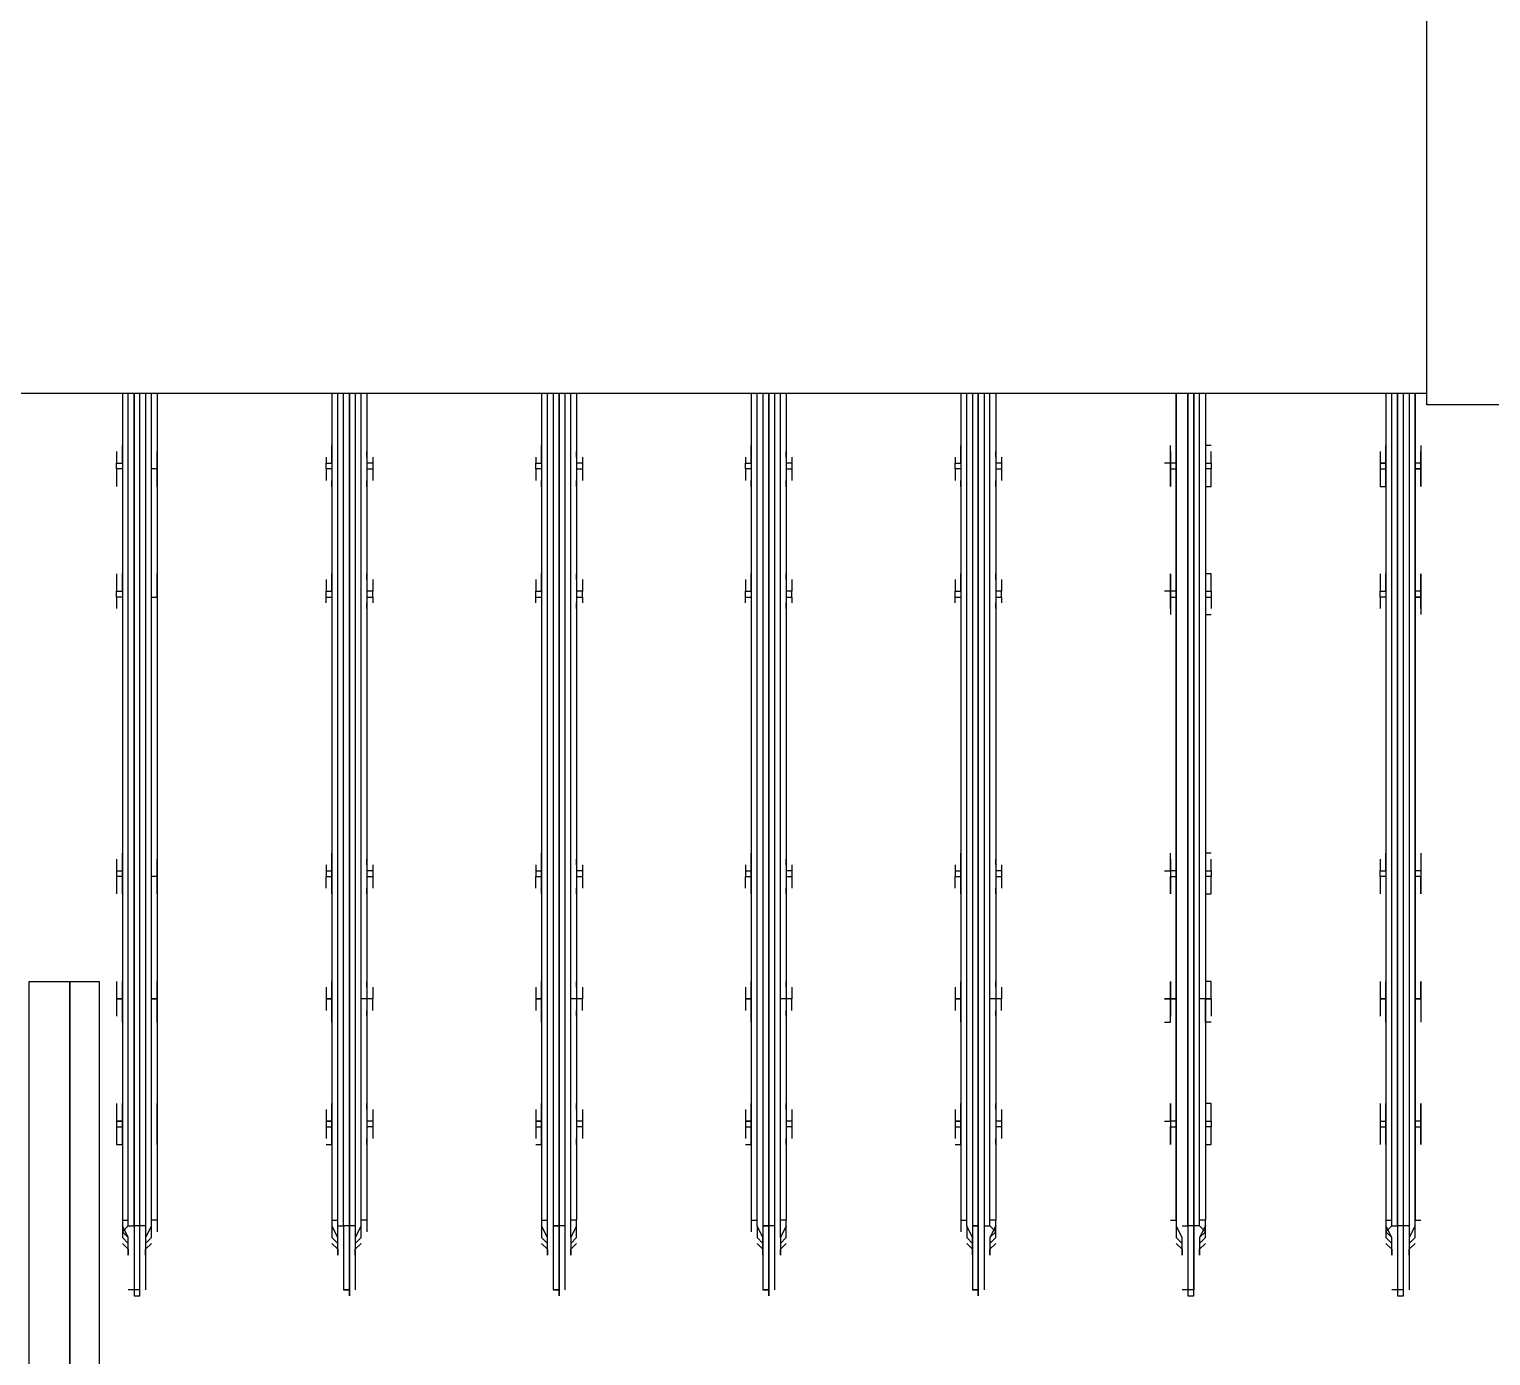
# Model space of a CAD drawing. Header units: metres. Extents: x 531689 to 532245, y 2673919 to 2674172.
# Drawn here: x 532026.1591 to 532026.5063, y 2674041.2247 to 2674041.5398 of the extents above; entities that cross this region are included whole.
import ezdxf

# ---------------------------------------------------------------- set-up
doc = ezdxf.new("R2010")
doc.units = ezdxf.units.M
doc.header["$MEASUREMENT"] = 0
doc.layers.add('IDT', color=7, linetype='Continuous')

# ---------------------------------------------------------------- blocks, each defined once
blk = doc.blocks.new('IDT')
at = {"layer": 'IDT', "color": 0, "lineweight": 25}
for p, q in [((14.75559, 8.9452), (14.75559, 9.80413)), ((14.76251, 8.9452), (14.76251, 9.80413)), ((14.76251, 9.80413), (14.76251, 8.9452)), ((14.77219, 9.80413), (14.77219, 8.9452)), ((14.44715, 9.01989), (14.44577, 9.01989)), ((14.44577, 9.01989), (14.44577, 9.00329)), ((14.44715, 9.00329), (14.44715, 9.01989)), ((14.49694, 9.01989), (14.49556, 9.01989)), ((14.49556, 9.01989), (14.49556, 9.00329)), ((14.49694, 9.00329), (14.49694, 9.01989)), ((14.54674, 9.01989), (14.54674, 9.00329)), ((14.54674, 9.00329), (14.54674, 9.01989)), ((14.59653, 9.00329), (14.59653, 9.01989)), ((14.59653, 9.01989), (14.59653, 9.00329)), ((14.64632, 9.00329), (14.64632, 9.01989)), ((14.64632, 9.01989), (14.64632, 9.00329)), ((14.69612, 9.01989), (14.69612, 9.00329)), ((14.69612, 9.00329), (14.69612, 9.01989)), ((14.74729, 9.01989), (14.74591, 9.01989)), ((14.74591, 9.01989), (14.74591, 9.00329)), ((14.74729, 9.00329), (14.74729, 9.01989)), ((14.44438, 9.00329), (14.44438, 9.0185)), ((14.44577, 9.0185), (14.44715, 9.0185)), ((14.44715, 9.00329), (14.44715, 9.0185)), ((14.44715, 9.0185), (14.44853, 9.0185)), ((14.49556, 9.00329), (14.49556, 9.0185)), ((14.49556, 9.0185), (14.49694, 9.0185)), ((14.49694, 9.00329), (14.49694, 9.0185)), ((14.49694, 9.0185), (14.49833, 9.0185)), ((14.54535, 9.00329), (14.54535, 9.0185)), ((14.54812, 9.0185), (14.54674, 9.0185)), ((14.54674, 9.0185), (14.54812, 9.0185)), ((14.54812, 9.00329), (14.54812, 9.0185)), ((14.59515, 9.00329), (14.59515, 9.0185)), ((14.59791, 9.0185), (14.59653, 9.0185)), ((14.59653, 9.0185), (14.59791, 9.0185)), ((14.59791, 9.00329), (14.59791, 9.0185)), ((14.64494, 9.00329), (14.64494, 9.0185)), ((14.64771, 9.0185), (14.64632, 9.0185)), ((14.64632, 9.0185), (14.64771, 9.0185)), ((14.64771, 9.00329), (14.64771, 9.0185)), ((14.69473, 9.00329), (14.69473, 9.0185)), ((14.6975, 9.0185), (14.69612, 9.0185)), ((14.69612, 9.0185), (14.6975, 9.0185)), ((14.6975, 9.00329), (14.6975, 9.0185)), ((14.74453, 9.00329), (14.74453, 9.0185)), ((14.74591, 9.0185), (14.74729, 9.0185)), ((14.74729, 9.00329), (14.74729, 9.0185)), ((14.74729, 9.0185), (14.74868, 9.0185)), ((14.44438, 9.00605), (14.44438, 9.0102)), ((14.44438, 9.0102), (14.44438, 9.00882)), ((14.44853, 9.00882), (14.44853, 9.0102)), ((14.44853, 9.0102), (14.44853, 9.00605)), ((14.49418, 9.00605), (14.49418, 9.0102)), ((14.49418, 9.0102), (14.49418, 9.00882)), ((14.49833, 9.00882), (14.49833, 9.0102)), ((14.49833, 9.0102), (14.49833, 9.00605)), ((14.54397, 9.00605), (14.54397, 9.0102)), ((14.54397, 9.0102), (14.54397, 9.00882)), ((14.54812, 9.00882), (14.54812, 9.0102)), ((14.54812, 9.0102), (14.54812, 9.00605)), ((14.59376, 9.00605), (14.59376, 9.0102)), ((14.59376, 9.0102), (14.59376, 9.00882)), ((14.59791, 9.00882), (14.59791, 9.0102)), ((14.59791, 9.0102), (14.59791, 9.00605)), ((14.64356, 9.00605), (14.64356, 9.0102)), ((14.64356, 9.0102), (14.64356, 9.00882)), ((14.64909, 9.00882), (14.64909, 9.0102)), ((14.64909, 9.0102), (14.64909, 9.00605)), ((14.69473, 9.00605), (14.69473, 9.0102)), ((14.69473, 9.0102), (14.69473, 9.00882)), ((14.69888, 9.00882), (14.69888, 9.0102)), ((14.69888, 9.0102), (14.69888, 9.00605)), ((14.74453, 9.00605), (14.74453, 9.0102)), ((14.74453, 9.0102), (14.74453, 9.00882)), ((14.74868, 9.00882), (14.74868, 9.0102)), ((14.74868, 9.0102), (14.74868, 9.00605)), ((14.44438, 9.00882), (14.443, 9.00744)), ((14.44438, 9.00744), (14.443, 9.00605)), ((14.443, 9.00605), (14.443, 9.00329)), ((14.443, 9.00329), (14.44438, 9.00605)), ((14.443, 9.00605), (14.443, 9.00467)), ((14.44992, 9.00744), (14.44853, 9.00882)), ((14.44992, 9.00605), (14.44853, 9.00744)), ((14.44853, 9.00605), (14.44992, 9.00467)), ((14.44853, 9.00605), (14.44992, 9.00329)), ((14.44992, 9.00467), (14.44992, 9.00605)), ((14.49418, 9.00882), (14.49279, 9.00744)), ((14.49418, 9.00744), (14.49279, 9.00605)), ((14.49279, 9.00329), (14.49418, 9.00605)), ((14.49418, 9.00605), (14.49279, 9.00467)), ((14.49279, 9.00605), (14.49279, 9.00467)), ((14.49971, 9.00744), (14.49833, 9.00882)), ((14.49971, 9.00605), (14.49833, 9.00744)), ((14.49833, 9.00605), (14.49971, 9.00329)), ((14.49971, 9.00329), (14.49971, 9.00605)), ((14.49971, 9.00467), (14.49971, 9.00605)), ((14.54397, 9.00882), (14.54259, 9.00744)), ((14.54397, 9.00744), (14.54259, 9.00605)), ((14.54259, 9.00467), (14.54397, 9.00605)), ((14.54259, 9.00329), (14.54397, 9.00605)), ((14.54259, 9.00605), (14.54259, 9.00467)), ((14.5495, 9.00744), (14.54812, 9.00882)), ((14.5495, 9.00605), (14.54812, 9.00744)), ((14.54812, 9.00605), (14.5495, 9.00329)), ((14.5495, 9.00329), (14.5495, 9.00605)), ((14.5495, 9.00467), (14.5495, 9.00605)), ((14.59376, 9.00882), (14.59238, 9.00744)), ((14.59376, 9.00744), (14.59238, 9.00605)), ((14.59238, 9.00329), (14.59376, 9.00605)), ((14.59238, 9.00605), (14.59238, 9.00467)), ((14.59376, 9.00605), (14.59376, 9.00329)), ((14.5993, 9.00744), (14.59791, 9.00882)), ((14.5993, 9.00605), (14.59791, 9.00744)), ((14.59791, 9.00605), (14.5993, 9.00329)), ((14.5993, 9.00329), (14.5993, 9.00605)), ((14.5993, 9.00467), (14.5993, 9.00605)), ((14.64356, 9.00882), (14.64217, 9.00744)), ((14.64356, 9.00744), (14.64217, 9.00605)), ((14.64217, 9.00329), (14.64356, 9.00605)), ((14.64217, 9.00605), (14.64217, 9.00467)), ((14.64356, 9.00605), (14.64356, 9.00329)), ((14.65047, 9.00744), (14.64909, 9.00882)), ((14.65047, 9.00605), (14.64909, 9.00744)), ((14.64909, 9.00605), (14.65047, 9.00329)), ((14.64909, 9.00605), (14.64909, 9.00329)), ((14.65047, 9.00467), (14.65047, 9.00605)), ((14.69473, 9.00882), (14.69335, 9.00744)), ((14.69473, 9.00744), (14.69335, 9.00605)), ((14.69335, 9.00605), (14.69335, 9.00329)), ((14.69335, 9.00329), (14.69473, 9.00605)), ((14.69335, 9.00605), (14.69335, 9.00467)), ((14.70027, 9.00744), (14.69888, 9.00882)), ((14.70027, 9.00605), (14.69888, 9.00744)), ((14.69888, 9.00605), (14.69888, 9.00329)), ((14.69888, 9.00605), (14.70027, 9.00329)), ((14.70027, 9.00467), (14.70027, 9.00605)), ((14.74453, 9.00882), (14.74314, 9.00744)), ((14.74453, 9.00744), (14.74314, 9.00605)), ((14.74314, 9.00605), (14.74314, 9.00329)), ((14.74314, 9.00329), (14.74453, 9.00605)), ((14.74314, 9.00605), (14.74314, 9.00467)), ((14.75006, 9.00744), (14.74868, 9.00882)), ((14.75006, 9.00605), (14.74868, 9.00744)), ((14.74868, 9.00605), (14.75006, 9.00467)), ((14.74868, 9.00605), (14.75006, 9.00329)), ((14.75006, 9.00467), (14.75006, 9.00605)), ((14.443, 9.00467), (14.443, 9.00191)), ((14.443, 9.00329), (14.443, 8.8055)), ((14.44438, 8.8055), (14.44438, 9.00329)), ((14.44438, 9.00329), (14.44577, 9.00329)), ((14.44577, 9.00329), (14.44715, 9.00329)), ((14.44577, 9.00329), (14.44577, 8.8055)), ((14.44853, 9.00329), (14.44715, 9.00329)), ((14.44715, 9.00329), (14.44715, 8.8055)), ((14.44715, 8.8055), (14.44715, 9.00329)), ((14.44992, 9.00467), (14.44853, 9.00329)), ((14.44853, 9.00329), (14.44853, 8.8055)), ((14.44992, 9.00191), (14.44992, 9.00467)), ((14.49279, 9.00467), (14.49418, 9.00329)), ((14.49279, 9.00467), (14.49279, 9.00191)), ((14.49418, 9.00329), (14.49556, 9.00329)), ((14.49418, 9.00329), (14.49418, 8.8055)), ((14.49556, 9.00329), (14.49556, 8.8055)), ((14.49556, 8.8055), (14.49556, 9.00329)), ((14.49556, 9.00329), (14.49694, 9.00329)), ((14.49833, 9.00329), (14.49694, 9.00329)), ((14.49694, 9.00329), (14.49694, 8.8055)), ((14.49694, 8.8055), (14.49694, 9.00329)), ((14.49971, 9.00191), (14.49971, 9.00467)), ((14.49971, 8.8055), (14.49971, 9.00329)), ((14.54397, 9.00329), (14.54259, 9.00467)), ((14.54259, 9.00467), (14.54259, 9.00191)), ((14.54535, 9.00329), (14.54397, 9.00329)), ((14.54397, 9.00329), (14.54397, 8.8055)), ((14.54535, 8.8055), (14.54535, 9.00329)), ((14.54812, 9.00329), (14.54674, 9.00329)), ((14.54674, 9.00329), (14.54812, 9.00329)), ((14.54674, 8.8055), (14.54674, 9.00329)), ((14.54674, 9.00329), (14.54674, 8.8055)), ((14.54812, 8.8055), (14.54812, 9.00329)), ((14.5495, 9.00329), (14.5495, 8.8055)), ((14.55089, 9.00191), (14.55089, 9.00467)), ((14.59238, 9.00467), (14.59238, 9.00191)), ((14.59376, 9.00329), (14.59376, 8.8055)), ((14.59515, 8.8055), (14.59515, 9.00329)), ((14.59515, 9.00329), (14.59653, 9.00329)), ((14.59791, 9.00329), (14.59653, 9.00329)), ((14.59653, 9.00329), (14.59791, 9.00329)), ((14.59653, 9.00329), (14.59653, 8.8055)), ((14.59653, 8.8055), (14.59653, 9.00329)), ((14.59791, 8.8055), (14.59791, 9.00329)), ((14.5993, 9.00329), (14.5993, 8.8055)), ((14.60068, 9.00191), (14.60068, 9.00467)), ((14.64217, 9.00467), (14.64217, 9.00191)), ((14.64356, 9.00329), (14.64356, 8.8055)), ((14.64494, 8.8055), (14.64494, 9.00329)), ((14.64494, 9.00329), (14.64632, 9.00329)), ((14.64771, 9.00329), (14.64632, 9.00329)), ((14.64632, 9.00329), (14.64771, 9.00329)), ((14.64632, 9.00329), (14.64632, 8.8055)), ((14.64632, 8.8055), (14.64632, 9.00329)), ((14.64771, 8.8055), (14.64771, 9.00329)), ((14.64909, 9.00329), (14.64909, 8.8055)), ((14.65047, 9.00191), (14.65047, 9.00467)), ((14.69197, 9.00191), (14.69197, 9.00467)), ((14.69335, 9.00329), (14.69335, 8.8055)), ((14.69473, 8.8055), (14.69473, 9.00329)), ((14.69473, 9.00329), (14.69612, 9.00329)), ((14.69612, 9.00329), (14.6975, 9.00329)), ((14.69612, 8.8055), (14.69612, 9.00329)), ((14.69612, 9.00329), (14.69612, 8.8055)), ((14.69888, 9.00329), (14.6975, 9.00329)), ((14.6975, 9.00329), (14.6975, 8.8055)), ((14.69888, 9.00329), (14.69888, 8.8055)), ((14.70027, 9.00191), (14.70027, 9.00467)), ((14.74176, 9.00191), (14.74176, 9.00467)), ((14.74314, 9.00329), (14.74314, 8.8055)), ((14.74453, 8.8055), (14.74453, 9.00329)), ((14.74453, 9.00329), (14.74591, 9.00329)), ((14.74591, 9.00329), (14.74729, 9.00329)), ((14.74591, 9.00329), (14.74591, 8.8055)), ((14.74868, 9.00329), (14.74729, 9.00329)), ((14.74729, 9.00329), (14.74729, 8.8055)), ((14.74729, 8.8055), (14.74729, 9.00329)), ((14.75006, 9.00467), (14.74868, 9.00329)), ((14.74868, 9.00329), (14.74868, 8.8055)), ((14.75006, 9.00191), (14.75006, 9.00467)), ((14.443, 9.00191), (14.44162, 9.00191)), ((14.443, 8.8055), (14.443, 9.00191)), ((14.44992, 9.00191), (14.44853, 9.00191)), ((14.44992, 8.8055), (14.44992, 9.00191)), ((14.49279, 8.8055), (14.49279, 9.00191)), ((14.49279, 9.00191), (14.49418, 9.00191)), ((14.50109, 9.00191), (14.49971, 9.00191)), ((14.49971, 9.00191), (14.49971, 8.8055)), ((14.54259, 8.8055), (14.54259, 9.00191)), ((14.54259, 9.00191), (14.54397, 9.00191)), ((14.55089, 9.00191), (14.5495, 9.00191)), ((14.55089, 8.8055), (14.55089, 9.00191)), ((14.59238, 8.8055), (14.59238, 9.00191)), ((14.59238, 9.00191), (14.59376, 9.00191)), ((14.60068, 9.00191), (14.5993, 9.00191)), ((14.60068, 8.8055), (14.60068, 9.00191)), ((14.64217, 8.8055), (14.64217, 9.00191)), ((14.64217, 9.00191), (14.64356, 9.00191)), ((14.65047, 9.00191), (14.64909, 9.00191)), ((14.65047, 8.8055), (14.65047, 9.00191)), ((14.69197, 8.8055), (14.69197, 9.00191)), ((14.69197, 9.00191), (14.69335, 9.00191)), ((14.70027, 9.00191), (14.69888, 9.00191)), ((14.70027, 8.8055), (14.70027, 9.00191)), ((14.74176, 8.8055), (14.74176, 9.00191)), ((14.74176, 9.00191), (14.74314, 9.00191)), ((14.75006, 9.00191), (14.74868, 9.00191)), ((14.75006, 8.8055), (14.75006, 9.00191)), ((14.44162, 8.97977), (14.44162, 8.98392)), ((14.44162, 8.98392), (14.44162, 8.98254)), ((14.44162, 8.98254), (14.44162, 8.97977)), ((14.44992, 8.98392), (14.44992, 8.97977)), ((14.4513, 8.98254), (14.4513, 8.98392)), ((14.4513, 8.97977), (14.4513, 8.98254)), ((14.49279, 8.98392), (14.49141, 8.98392)), ((14.49141, 8.98392), (14.49141, 8.98254)), ((14.49141, 8.98254), (14.49141, 8.97977)), ((14.49279, 8.97977), (14.49279, 8.98392)), ((14.50109, 8.97977), (14.50109, 8.98392)), ((14.50109, 8.98392), (14.50109, 8.98254)), ((14.50109, 8.98254), (14.50109, 8.97977)), ((14.5412, 8.97977), (14.5412, 8.98254)), ((14.54259, 8.97977), (14.54259, 8.98392)), ((14.54259, 8.98392), (14.54259, 8.98254)), ((14.55227, 8.98392), (14.55089, 8.98392)), ((14.55089, 8.98392), (14.55089, 8.97977)), ((14.55089, 8.98254), (14.55089, 8.98392)), ((14.55227, 8.97977), (14.55227, 8.98254)), ((14.591, 8.97977), (14.591, 8.98254)), ((14.59238, 8.97977), (14.59238, 8.98392)), ((14.59238, 8.98392), (14.59238, 8.98254)), ((14.60206, 8.98392), (14.60068, 8.98392)), ((14.60068, 8.98392), (14.60068, 8.97977)), ((14.60068, 8.98254), (14.60068, 8.98392)), ((14.60206, 8.97977), (14.60206, 8.98254)), ((14.64079, 8.97977), (14.64079, 8.98254)), ((14.64217, 8.97977), (14.64217, 8.98392)), ((14.64217, 8.98392), (14.64217, 8.98254)), ((14.65186, 8.98392), (14.65047, 8.98392)), ((14.65047, 8.98392), (14.65047, 8.97977)), ((14.65047, 8.98254), (14.65047, 8.98392)), ((14.65186, 8.97977), (14.65186, 8.98254)), ((14.69058, 8.97977), (14.69058, 8.98254)), ((14.69197, 8.97977), (14.69197, 8.98392)), ((14.69197, 8.98392), (14.69197, 8.98254)), ((14.70165, 8.98392), (14.70027, 8.98392)), ((14.70027, 8.98392), (14.70027, 8.97977)), ((14.70027, 8.98254), (14.70027, 8.98392)), ((14.70165, 8.97977), (14.70165, 8.98254)), ((14.74176, 8.97977), (14.74176, 8.98392)), ((14.74176, 8.98392), (14.74176, 8.98254)), ((14.74176, 8.98254), (14.74176, 8.97977)), ((14.75144, 8.98392), (14.75006, 8.98392)), ((14.75006, 8.98392), (14.75006, 8.97977)), ((14.75144, 8.98254), (14.75144, 8.98392)), ((14.75144, 8.97977), (14.75144, 8.98254)), ((14.443, 8.97977), (14.44162, 8.97977)), ((14.44162, 8.97977), (14.44162, 8.97839)), ((14.44162, 8.97839), (14.44162, 8.97977)), ((14.44162, 8.97839), (14.44162, 8.97563)), ((14.44162, 8.97424), (14.44162, 8.97839)), ((14.44162, 8.97839), (14.443, 8.97839)), ((14.44992, 8.97977), (14.44992, 8.97839)), ((14.4513, 8.97977), (14.44992, 8.97977)), ((14.44992, 8.97839), (14.44992, 8.97424)), ((14.4513, 8.97839), (14.44992, 8.97839)), ((14.4513, 8.97839), (14.4513, 8.97977)), ((14.4513, 8.97563), (14.4513, 8.97839)), ((14.49141, 8.97977), (14.49279, 8.97977)), ((14.49141, 8.97839), (14.49141, 8.97977)), ((14.49279, 8.97839), (14.49141, 8.97839)), ((14.49141, 8.97839), (14.49141, 8.97563)), ((14.49279, 8.97839), (14.49279, 8.97977)), ((14.49279, 8.97424), (14.49279, 8.97839)), ((14.50109, 8.97977), (14.49971, 8.97977)), ((14.49971, 8.97839), (14.50109, 8.97839)), ((14.50109, 8.97839), (14.50109, 8.97977)), ((14.50109, 8.97839), (14.50109, 8.97977)), ((14.50109, 8.97839), (14.50109, 8.97424)), ((14.50109, 8.97563), (14.50109, 8.97839)), ((14.50248, 8.97839), (14.50109, 8.97839)), ((14.5412, 8.97839), (14.5412, 8.97977)), ((14.5412, 8.97977), (14.54259, 8.97977)), ((14.5412, 8.97563), (14.5412, 8.97839)), ((14.5412, 8.97839), (14.54259, 8.97839)), ((14.54259, 8.97839), (14.54259, 8.97977)), ((14.54259, 8.97424), (14.54259, 8.97839)), ((14.55089, 8.97977), (14.55089, 8.97839)), ((14.55227, 8.97977), (14.55089, 8.97977)), ((14.55227, 8.97839), (14.55089, 8.97839)), ((14.55089, 8.97839), (14.55089, 8.97424)), ((14.55089, 8.97839), (14.55227, 8.97839)), ((14.55227, 8.97839), (14.55227, 8.97977)), ((14.55227, 8.97563), (14.55227, 8.97839)), ((14.591, 8.97839), (14.591, 8.97977)), ((14.591, 8.97977), (14.59238, 8.97977)), ((14.591, 8.97563), (14.591, 8.97839)), ((14.591, 8.97839), (14.59238, 8.97839)), ((14.59238, 8.97839), (14.59238, 8.97977)), ((14.59238, 8.97424), (14.59238, 8.97839)), ((14.60068, 8.97977), (14.60068, 8.97839)), ((14.60206, 8.97977), (14.60068, 8.97977)), ((14.60206, 8.97839), (14.60068, 8.97839)), ((14.60068, 8.97839), (14.60068, 8.97424)), ((14.60068, 8.97839), (14.60206, 8.97839)), ((14.60206, 8.97839), (14.60206, 8.97977)), ((14.60206, 8.97563), (14.60206, 8.97839)), ((14.64079, 8.97839), (14.64079, 8.97977)), ((14.64079, 8.97977), (14.64217, 8.97977)), ((14.64079, 8.97563), (14.64079, 8.97839)), ((14.64079, 8.97839), (14.64217, 8.97839)), ((14.64217, 8.97839), (14.64217, 8.97977)), ((14.64217, 8.97424), (14.64217, 8.97839)), ((14.65047, 8.97977), (14.65047, 8.97839)), ((14.65186, 8.97977), (14.65047, 8.97977)), ((14.65186, 8.97839), (14.65047, 8.97839)), ((14.65047, 8.97839), (14.65047, 8.97424)), ((14.65047, 8.97839), (14.65186, 8.97839)), ((14.65186, 8.97839), (14.65186, 8.97977)), ((14.65186, 8.97563), (14.65186, 8.97839)), ((14.69058, 8.97839), (14.69058, 8.97977)), ((14.69058, 8.97977), (14.69197, 8.97977)), ((14.69058, 8.97563), (14.69058, 8.97839)), ((14.69058, 8.97839), (14.69197, 8.97839)), ((14.69197, 8.97839), (14.69197, 8.97977)), ((14.69197, 8.97424), (14.69197, 8.97839)), ((14.70027, 8.97977), (14.70027, 8.97839)), ((14.70165, 8.97977), (14.70027, 8.97977)), ((14.70165, 8.97839), (14.70027, 8.97839)), ((14.70027, 8.97839), (14.70027, 8.97424)), ((14.70027, 8.97839), (14.70165, 8.97839)), ((14.70165, 8.97839), (14.70165, 8.97977)), ((14.70165, 8.97563), (14.70165, 8.97839)), ((14.74176, 8.97977), (14.74176, 8.97563)), ((14.74176, 8.97839), (14.74176, 8.97977)), ((14.74176, 8.97424), (14.74176, 8.97839)), ((14.75006, 8.97977), (14.75006, 8.97839)), ((14.75144, 8.97977), (14.75006, 8.97977)), ((14.75144, 8.97839), (14.75006, 8.97839)), ((14.75006, 8.97839), (14.75006, 8.97424)), ((14.75006, 8.97839), (14.75144, 8.97839)), ((14.75144, 8.97839), (14.75144, 8.97977)), ((14.75144, 8.97563), (14.75144, 8.97839)), ((14.44162, 8.97563), (14.44162, 8.97424)), ((14.4513, 8.97424), (14.4513, 8.97563)), ((14.49141, 8.97563), (14.49141, 8.97424)), ((14.50109, 8.97424), (14.50109, 8.97563)), ((14.54259, 8.97563), (14.54259, 8.97424)), ((14.55089, 8.97424), (14.55089, 8.97563)), ((14.59238, 8.97563), (14.59238, 8.97424)), ((14.60068, 8.97424), (14.60068, 8.97563)), ((14.64217, 8.97563), (14.64217, 8.97424)), ((14.65047, 8.97424), (14.65047, 8.97563)), ((14.69197, 8.97563), (14.69197, 8.97424)), ((14.70027, 8.97424), (14.70027, 8.97563)), ((14.74176, 8.97563), (14.74176, 8.97424)), ((14.75144, 8.97424), (14.75144, 8.97563)), ((14.49141, 8.97424), (14.49279, 8.97424)), ((14.44162, 8.94935), (14.44162, 8.95488)), ((14.44992, 8.95488), (14.44992, 8.94935)), ((14.49141, 8.95488), (14.49279, 8.95488)), ((14.49279, 8.95488), (14.49279, 8.94935)), ((14.50248, 8.95488), (14.50109, 8.95488)), ((14.50109, 8.95488), (14.50109, 8.94935)), ((14.54259, 8.94935), (14.54259, 8.95488)), ((14.55089, 8.95488), (14.55089, 8.94935)), ((14.59238, 8.94935), (14.59238, 8.95488)), ((14.60068, 8.95488), (14.60068, 8.94935)), ((14.64217, 8.94935), (14.64217, 8.95488)), ((14.65047, 8.95488), (14.65047, 8.94935)), ((14.69197, 8.94935), (14.69197, 8.95488)), ((14.70027, 8.95488), (14.70027, 8.94935)), ((14.74176, 8.95488), (14.74176, 8.94935)), ((14.75006, 8.95488), (14.75006, 8.94935)), ((14.44162, 8.95211), (14.44162, 8.95349)), ((14.44162, 8.94935), (14.44162, 8.95211)), ((14.4513, 8.95211), (14.4513, 8.95349)), ((14.4513, 8.94935), (14.4513, 8.95211)), ((14.49141, 8.95211), (14.49141, 8.95349)), ((14.49141, 8.94935), (14.49141, 8.95211)), ((14.50109, 8.95211), (14.50109, 8.95349)), ((14.50109, 8.94935), (14.50109, 8.95211)), ((14.5412, 8.95211), (14.5412, 8.94935)), ((14.54259, 8.95349), (14.54259, 8.95211)), ((14.55089, 8.95211), (14.55089, 8.95349)), ((14.55227, 8.94935), (14.55227, 8.95211)), ((14.591, 8.95211), (14.591, 8.94935)), ((14.59238, 8.95349), (14.59238, 8.95211)), ((14.60068, 8.95211), (14.60068, 8.95349)), ((14.60206, 8.94935), (14.60206, 8.95211)), ((14.64079, 8.95211), (14.64079, 8.94935)), ((14.64217, 8.95349), (14.64217, 8.95211)), ((14.65047, 8.95211), (14.65047, 8.95349)), ((14.65186, 8.94935), (14.65186, 8.95211)), ((14.69058, 8.95211), (14.69058, 8.94935)), ((14.69197, 8.95349), (14.69197, 8.95211)), ((14.70027, 8.95211), (14.70027, 8.95349)), ((14.70165, 8.94935), (14.70165, 8.95211)), ((14.74176, 8.95211), (14.74176, 8.95349)), ((14.74176, 8.94935), (14.74176, 8.95211)), ((14.75144, 8.95211), (14.75144, 8.95349)), ((14.75144, 8.94935), (14.75144, 8.95211)), ((14.443, 8.94935), (14.44162, 8.94935)), ((14.44162, 8.94935), (14.44162, 8.94658)), ((14.44162, 8.9452), (14.44162, 8.94935)), ((14.44162, 8.94935), (14.443, 8.94935)), ((14.443, 8.94935), (14.44162, 8.94935)), ((14.44992, 8.94935), (14.4513, 8.94935)), ((14.4513, 8.94935), (14.44992, 8.94935)), ((14.44992, 8.94935), (14.44992, 8.9452)), ((14.4513, 8.94935), (14.44992, 8.94935)), ((14.44992, 8.94935), (14.4513, 8.94935)), ((14.4513, 8.94658), (14.4513, 8.94935)), ((14.49279, 8.94935), (14.49141, 8.94935)), ((14.49141, 8.94935), (14.49279, 8.94935)), ((14.49279, 8.94935), (14.49141, 8.94935)), ((14.49141, 8.94935), (14.49141, 8.94658)), ((14.49279, 8.9452), (14.49279, 8.94935)), ((14.49279, 8.94935), (14.49418, 8.94935)), ((14.50109, 8.94935), (14.49971, 8.94935)), ((14.49971, 8.94935), (14.50109, 8.94935)), ((14.50109, 8.94935), (14.50109, 8.9452)), ((14.50109, 8.94658), (14.50109, 8.94935)), ((14.50109, 8.94935), (14.50248, 8.94935)), ((14.50248, 8.94935), (14.50109, 8.94935)), ((14.50109, 8.94935), (14.50248, 8.94935)), ((14.5412, 8.94658), (14.5412, 8.94935)), ((14.5412, 8.94935), (14.54259, 8.94935)), ((14.5412, 8.94935), (14.54259, 8.94935)), ((14.54259, 8.9452), (14.54259, 8.94935)), ((14.54259, 8.94935), (14.54397, 8.94935)), ((14.55089, 8.94935), (14.55227, 8.94935)), ((14.55227, 8.94935), (14.55089, 8.94935)), ((14.55089, 8.94935), (14.55089, 8.9452)), ((14.55227, 8.94935), (14.55089, 8.94935)), ((14.55089, 8.94935), (14.55227, 8.94935)), ((14.55227, 8.94658), (14.55227, 8.94935)), ((14.591, 8.94658), (14.591, 8.94935)), ((14.591, 8.94935), (14.59238, 8.94935)), ((14.591, 8.94935), (14.59238, 8.94935)), ((14.59238, 8.9452), (14.59238, 8.94935)), ((14.59238, 8.94935), (14.59376, 8.94935)), ((14.60068, 8.94935), (14.60206, 8.94935)), ((14.60206, 8.94935), (14.60068, 8.94935)), ((14.60068, 8.94935), (14.60068, 8.9452)), ((14.60206, 8.94935), (14.60068, 8.94935)), ((14.60068, 8.94935), (14.60206, 8.94935)), ((14.60206, 8.94658), (14.60206, 8.94935)), ((14.64079, 8.94658), (14.64079, 8.94935)), ((14.64079, 8.94935), (14.64217, 8.94935)), ((14.64079, 8.94935), (14.64217, 8.94935)), ((14.64217, 8.9452), (14.64217, 8.94935)), ((14.64217, 8.94935), (14.64356, 8.94935)), ((14.65047, 8.94935), (14.65186, 8.94935)), ((14.65186, 8.94935), (14.65047, 8.94935)), ((14.65047, 8.94935), (14.65047, 8.9452)), ((14.65186, 8.94935), (14.65047, 8.94935)), ((14.65047, 8.94935), (14.65186, 8.94935)), ((14.65186, 8.94658), (14.65186, 8.94935)), ((14.69058, 8.94658), (14.69058, 8.94935)), ((14.69058, 8.94935), (14.69197, 8.94935)), ((14.69058, 8.94935), (14.69197, 8.94935)), ((14.69197, 8.9452), (14.69197, 8.94935)), ((14.69197, 8.94935), (14.69335, 8.94935)), ((14.70027, 8.94935), (14.70165, 8.94935)), ((14.70165, 8.94935), (14.70027, 8.94935)), ((14.70027, 8.94935), (14.70027, 8.9452)), ((14.70165, 8.94935), (14.70027, 8.94935)), ((14.70027, 8.94935), (14.70165, 8.94935)), ((14.70165, 8.94658), (14.70165, 8.94935)), ((14.74176, 8.94935), (14.74176, 8.94658)), ((14.74176, 8.9452), (14.74176, 8.94935)), ((14.74176, 8.94935), (14.74314, 8.94935)), ((14.74314, 8.94935), (14.74176, 8.94935)), ((14.75006, 8.94935), (14.75144, 8.94935)), ((14.75144, 8.94935), (14.75006, 8.94935)), ((14.75006, 8.94935), (14.75006, 8.9452)), ((14.75144, 8.94935), (14.75006, 8.94935)), ((14.75006, 8.94935), (14.75144, 8.94935)), ((14.75144, 8.94658), (14.75144, 8.94935)), ((14.44162, 8.94658), (14.44162, 8.9452)), ((14.4513, 8.9452), (14.4513, 8.94658)), ((14.49141, 8.94658), (14.49141, 8.9452)), ((14.49141, 8.9452), (14.49279, 8.9452)), ((14.50109, 8.9452), (14.50109, 8.94658)), ((14.54259, 8.94658), (14.54259, 8.9452)), ((14.55089, 8.9452), (14.55089, 8.94658)), ((14.59238, 8.94658), (14.59238, 8.9452)), ((14.60068, 8.9452), (14.60068, 8.94658)), ((14.64217, 8.94658), (14.64217, 8.9452)), ((14.65047, 8.9452), (14.65047, 8.94658)), ((14.69197, 8.94658), (14.69197, 8.9452)), ((14.70027, 8.9452), (14.70027, 8.94658)), ((14.74176, 8.94658), (14.74176, 8.9452)), ((14.75144, 8.9452), (14.75144, 8.94658)), ((14.76251, 8.9452), (14.75559, 8.9452)), ((14.77219, 8.9452), (14.76251, 8.9452)), ((14.44162, 8.9203), (14.44162, 8.92445)), ((14.44162, 8.92445), (14.44162, 8.92307)), ((14.44162, 8.92307), (14.44162, 8.9203)), ((14.44992, 8.9203), (14.44992, 8.92445)), ((14.4513, 8.92307), (14.4513, 8.92445)), ((14.4513, 8.9203), (14.4513, 8.92307)), ((14.49279, 8.92445), (14.49141, 8.92445)), ((14.49141, 8.92445), (14.49141, 8.92307)), ((14.49141, 8.92307), (14.49141, 8.9203)), ((14.49279, 8.9203), (14.49279, 8.92445)), ((14.50109, 8.9203), (14.50109, 8.92445)), ((14.50109, 8.92445), (14.50109, 8.92307)), ((14.50109, 8.92307), (14.50109, 8.9203)), ((14.5412, 8.9203), (14.5412, 8.92307)), ((14.54259, 8.91892), (14.54259, 8.92445)), ((14.54259, 8.92445), (14.54259, 8.92307)), ((14.55089, 8.92307), (14.55089, 8.92445)), ((14.55089, 8.92445), (14.55089, 8.9203)), ((14.55227, 8.92307), (14.55227, 8.9203)), ((14.591, 8.9203), (14.591, 8.92307)), ((14.59238, 8.91892), (14.59238, 8.92445)), ((14.59238, 8.92445), (14.59238, 8.92307)), ((14.60068, 8.92307), (14.60068, 8.92445)), ((14.60068, 8.92445), (14.60068, 8.9203)), ((14.60206, 8.92307), (14.60206, 8.9203)), ((14.64079, 8.9203), (14.64079, 8.92307)), ((14.64217, 8.91892), (14.64217, 8.92445)), ((14.64217, 8.92445), (14.64217, 8.92307)), ((14.65047, 8.92307), (14.65047, 8.92445)), ((14.65047, 8.92445), (14.65047, 8.9203)), ((14.65186, 8.92307), (14.65186, 8.9203)), ((14.69058, 8.9203), (14.69058, 8.92307)), ((14.69197, 8.91892), (14.69197, 8.92445)), ((14.69197, 8.92445), (14.69197, 8.92307)), ((14.70027, 8.92307), (14.70027, 8.92445)), ((14.70027, 8.92445), (14.70027, 8.9203)), ((14.70165, 8.92307), (14.70165, 8.9203)), ((14.74176, 8.91892), (14.74176, 8.92445)), ((14.74176, 8.92445), (14.74176, 8.92307)), ((14.74176, 8.92307), (14.74176, 8.9203)), ((14.75006, 8.92445), (14.75006, 8.9203)), ((14.75144, 8.92307), (14.75144, 8.92445)), ((14.75144, 8.9203), (14.75144, 8.92307)), ((14.44162, 8.91892), (14.44162, 8.9203)), ((14.44162, 8.9203), (14.443, 8.9203)), ((14.44162, 8.91753), (14.44162, 8.9203)), ((14.44162, 8.91477), (14.44162, 8.91892)), ((14.44162, 8.91892), (14.443, 8.91892)), ((14.44992, 8.91892), (14.44992, 8.9203)), ((14.44992, 8.9203), (14.4513, 8.9203)), ((14.4513, 8.91892), (14.44992, 8.91892)), ((14.44992, 8.91892), (14.44992, 8.91477)), ((14.4513, 8.91892), (14.44992, 8.91892)), ((14.4513, 8.9203), (14.4513, 8.91892)), ((14.4513, 8.91753), (14.4513, 8.91892)), ((14.49141, 8.91892), (14.49141, 8.9203)), ((14.49141, 8.9203), (14.49279, 8.9203)), ((14.49279, 8.91892), (14.49141, 8.91892)), ((14.49141, 8.91892), (14.49141, 8.91753)), ((14.49279, 8.91477), (14.49279, 8.9203)), ((14.50109, 8.9203), (14.49971, 8.9203)), ((14.49971, 8.91892), (14.50109, 8.91892)), ((14.50109, 8.91892), (14.50109, 8.9203)), ((14.50109, 8.91892), (14.50109, 8.9203)), ((14.50109, 8.91892), (14.50109, 8.91477)), ((14.50109, 8.91753), (14.50109, 8.91892)), ((14.50248, 8.91892), (14.50109, 8.91892)), ((14.54259, 8.9203), (14.5412, 8.9203)), ((14.5412, 8.91892), (14.5412, 8.9203)), ((14.5412, 8.91753), (14.5412, 8.91892)), ((14.5412, 8.91892), (14.54259, 8.91892)), ((14.54259, 8.91477), (14.54259, 8.91892)), ((14.55089, 8.9203), (14.55089, 8.91892)), ((14.55227, 8.9203), (14.55089, 8.9203)), ((14.55089, 8.91892), (14.55089, 8.91477)), ((14.55227, 8.91892), (14.55089, 8.91892)), ((14.55227, 8.91892), (14.55227, 8.9203)), ((14.55227, 8.91753), (14.55227, 8.91892)), ((14.59238, 8.9203), (14.591, 8.9203)), ((14.591, 8.91892), (14.591, 8.9203)), ((14.591, 8.91753), (14.591, 8.91892)), ((14.591, 8.91892), (14.59238, 8.91892)), ((14.59238, 8.91477), (14.59238, 8.91892)), ((14.60068, 8.9203), (14.60068, 8.91892)), ((14.60206, 8.9203), (14.60068, 8.9203)), ((14.60068, 8.91892), (14.60068, 8.91477)), ((14.60206, 8.91892), (14.60068, 8.91892)), ((14.60206, 8.91892), (14.60206, 8.9203)), ((14.60206, 8.91753), (14.60206, 8.91892)), ((14.64217, 8.9203), (14.64079, 8.9203)), ((14.64079, 8.91892), (14.64079, 8.9203)), ((14.64079, 8.91753), (14.64079, 8.91892)), ((14.64079, 8.91892), (14.64217, 8.91892)), ((14.64217, 8.91477), (14.64217, 8.91892)), ((14.65047, 8.9203), (14.65047, 8.91892)), ((14.65186, 8.9203), (14.65047, 8.9203)), ((14.65047, 8.91892), (14.65047, 8.91477)), ((14.65186, 8.91892), (14.65047, 8.91892)), ((14.65186, 8.91892), (14.65186, 8.9203)), ((14.65186, 8.91753), (14.65186, 8.91892)), ((14.69197, 8.9203), (14.69058, 8.9203)), ((14.69058, 8.91892), (14.69058, 8.9203)), ((14.69058, 8.91753), (14.69058, 8.91892)), ((14.69058, 8.91892), (14.69197, 8.91892)), ((14.69197, 8.91477), (14.69197, 8.91892)), ((14.70027, 8.9203), (14.70027, 8.91892)), ((14.70165, 8.9203), (14.70027, 8.9203)), ((14.70027, 8.91892), (14.70027, 8.91477)), ((14.70165, 8.91892), (14.70027, 8.91892)), ((14.70165, 8.91892), (14.70165, 8.9203)), ((14.70165, 8.91753), (14.70165, 8.91892)), ((14.74176, 8.9203), (14.74314, 8.9203)), ((14.74176, 8.9203), (14.74176, 8.91892)), ((14.74176, 8.91477), (14.74176, 8.91892)), ((14.74176, 8.91892), (14.74176, 8.91753)), ((14.75006, 8.9203), (14.75006, 8.91892)), ((14.75006, 8.9203), (14.75144, 8.9203)), ((14.75006, 8.91892), (14.75006, 8.91477)), ((14.75144, 8.91892), (14.75006, 8.91892)), ((14.75144, 8.91892), (14.75144, 8.9203)), ((14.75144, 8.91753), (14.75144, 8.91892)), ((14.44162, 8.91615), (14.44162, 8.91753)), ((14.4513, 8.91615), (14.4513, 8.91753)), ((14.49141, 8.91753), (14.49141, 8.91615)), ((14.50109, 8.91615), (14.50109, 8.91753)), ((14.54259, 8.91753), (14.54259, 8.91615)), ((14.55089, 8.91615), (14.55089, 8.91753)), ((14.59238, 8.91753), (14.59238, 8.91615)), ((14.60068, 8.91615), (14.60068, 8.91753)), ((14.64217, 8.91753), (14.64217, 8.91615)), ((14.65047, 8.91615), (14.65047, 8.91753)), ((14.69197, 8.91753), (14.69197, 8.91615)), ((14.70027, 8.91615), (14.70027, 8.91753)), ((14.74176, 8.91753), (14.74176, 8.91615)), ((14.75144, 8.91615), (14.75144, 8.91753)), ((14.49141, 8.91477), (14.49279, 8.91477)), ((14.44162, 8.85391), (14.44162, 8.85806)), ((14.44162, 8.85667), (14.44162, 8.85529)), ((14.44992, 8.85253), (14.44992, 8.85806)), ((14.4513, 8.85529), (14.4513, 8.85667)), ((14.49279, 8.85806), (14.49141, 8.85806)), ((14.49141, 8.85529), (14.49141, 8.85667)), ((14.49279, 8.85253), (14.49279, 8.85806)), ((14.50109, 8.85391), (14.50109, 8.85806)), ((14.50109, 8.85667), (14.50109, 8.85529)), ((14.54259, 8.85391), (14.54259, 8.85806)), ((14.54259, 8.85667), (14.54259, 8.85529)), ((14.55089, 8.85253), (14.55089, 8.85806)), ((14.55089, 8.85529), (14.55089, 8.85667)), ((14.59238, 8.85391), (14.59238, 8.85806)), ((14.59238, 8.85667), (14.59238, 8.85529)), ((14.60068, 8.85253), (14.60068, 8.85806)), ((14.60068, 8.85529), (14.60068, 8.85667)), ((14.64217, 8.85391), (14.64217, 8.85806)), ((14.64217, 8.85667), (14.64217, 8.85529)), ((14.65047, 8.85253), (14.65047, 8.85806)), ((14.65047, 8.85529), (14.65047, 8.85667)), ((14.69197, 8.85391), (14.69197, 8.85806)), ((14.69197, 8.85667), (14.69197, 8.85529)), ((14.70027, 8.85253), (14.70027, 8.85806)), ((14.70027, 8.85529), (14.70027, 8.85667)), ((14.74176, 8.85391), (14.74176, 8.85806)), ((14.74176, 8.85529), (14.74176, 8.85667)), ((14.75006, 8.85253), (14.75006, 8.85806)), ((14.75144, 8.85529), (14.75144, 8.85667)), ((14.44162, 8.85529), (14.44162, 8.85391)), ((14.44162, 8.85253), (14.44162, 8.85391)), ((14.44162, 8.85391), (14.443, 8.85391)), ((14.443, 8.85391), (14.44162, 8.85391)), ((14.44162, 8.85391), (14.44162, 8.85253)), ((14.44992, 8.85391), (14.4513, 8.85391)), ((14.4513, 8.85391), (14.4513, 8.85529)), ((14.4513, 8.85391), (14.4513, 8.85253)), ((14.49141, 8.85391), (14.49141, 8.85529)), ((14.49279, 8.85391), (14.49141, 8.85391)), ((14.49141, 8.85253), (14.49141, 8.85391)), ((14.50109, 8.85391), (14.49971, 8.85391)), ((14.50109, 8.85529), (14.50109, 8.85391)), ((14.50109, 8.85253), (14.50109, 8.85391)), ((14.50109, 8.85391), (14.50109, 8.85253)), ((14.5412, 8.85391), (14.5412, 8.85529)), ((14.54259, 8.85391), (14.5412, 8.85391)), ((14.5412, 8.85391), (14.5412, 8.85253)), ((14.54259, 8.84838), (14.54259, 8.85391)), ((14.55227, 8.85391), (14.55089, 8.85391)), ((14.55227, 8.85529), (14.55227, 8.85391)), ((14.55227, 8.85391), (14.55227, 8.85253)), ((14.591, 8.85391), (14.591, 8.85529)), ((14.59238, 8.85391), (14.591, 8.85391)), ((14.591, 8.85391), (14.591, 8.85253)), ((14.59238, 8.84838), (14.59238, 8.85391)), ((14.60206, 8.85391), (14.60068, 8.85391)), ((14.60206, 8.85529), (14.60206, 8.85391)), ((14.60206, 8.85391), (14.60206, 8.85253)), ((14.64079, 8.85391), (14.64079, 8.85529)), ((14.64217, 8.85391), (14.64079, 8.85391)), ((14.64079, 8.85391), (14.64079, 8.85253)), ((14.64217, 8.84838), (14.64217, 8.85391)), ((14.65186, 8.85391), (14.65047, 8.85391)), ((14.65186, 8.85529), (14.65186, 8.85391)), ((14.65186, 8.85391), (14.65186, 8.85253)), ((14.69058, 8.85391), (14.69058, 8.85529)), ((14.69197, 8.85391), (14.69058, 8.85391)), ((14.69058, 8.85391), (14.69058, 8.85253)), ((14.69197, 8.84838), (14.69197, 8.85391)), ((14.70165, 8.85391), (14.70027, 8.85391)), ((14.70165, 8.85529), (14.70165, 8.85391)), ((14.70165, 8.85391), (14.70165, 8.85253)), ((14.74176, 8.85391), (14.74176, 8.85529)), ((14.74176, 8.85391), (14.74176, 8.85253)), ((14.74176, 8.84838), (14.74176, 8.85391)), ((14.74314, 8.85391), (14.74176, 8.85391)), ((14.75006, 8.85391), (14.75144, 8.85391)), ((14.75144, 8.85391), (14.75144, 8.85529)), ((14.75144, 8.85391), (14.75144, 8.85253)), ((14.44162, 8.85253), (14.44162, 8.84976)), ((14.44162, 8.84838), (14.44162, 8.85253)), ((14.44162, 8.85253), (14.443, 8.85253)), ((14.44162, 8.84976), (14.44162, 8.84838)), ((14.4513, 8.85253), (14.44992, 8.85253)), ((14.44992, 8.85253), (14.44992, 8.84838)), ((14.4513, 8.85253), (14.44992, 8.85253)), ((14.4513, 8.84976), (14.4513, 8.85253)), ((14.4513, 8.84838), (14.4513, 8.84976)), ((14.49279, 8.85253), (14.49141, 8.85253)), ((14.49141, 8.85253), (14.49141, 8.84976)), ((14.49141, 8.84976), (14.49141, 8.84838)), ((14.49279, 8.84838), (14.49279, 8.85253)), ((14.49971, 8.85253), (14.50109, 8.85253)), ((14.50109, 8.85253), (14.50109, 8.84838)), ((14.50109, 8.84976), (14.50109, 8.85253)), ((14.50109, 8.85253), (14.50248, 8.85253)), ((14.50109, 8.84838), (14.50109, 8.84976)), ((14.5412, 8.84976), (14.5412, 8.85253)), ((14.5412, 8.85253), (14.54259, 8.85253)), ((14.54259, 8.84976), (14.54259, 8.84838)), ((14.55227, 8.85253), (14.55089, 8.85253)), ((14.55089, 8.85253), (14.55089, 8.84838)), ((14.55227, 8.85253), (14.55089, 8.85253)), ((14.55089, 8.84838), (14.55089, 8.84976)), ((14.55227, 8.84976), (14.55227, 8.85253)), ((14.591, 8.84976), (14.591, 8.85253)), ((14.591, 8.85253), (14.59238, 8.85253)), ((14.59238, 8.84976), (14.59238, 8.84838)), ((14.60206, 8.85253), (14.60068, 8.85253)), ((14.60068, 8.85253), (14.60068, 8.84838)), ((14.60206, 8.85253), (14.60068, 8.85253)), ((14.60068, 8.84838), (14.60068, 8.84976)), ((14.60206, 8.84976), (14.60206, 8.85253)), ((14.64079, 8.84976), (14.64079, 8.85253)), ((14.64079, 8.85253), (14.64217, 8.85253)), ((14.64217, 8.84976), (14.64217, 8.84838)), ((14.65186, 8.85253), (14.65047, 8.85253)), ((14.65047, 8.85253), (14.65047, 8.84838)), ((14.65186, 8.85253), (14.65047, 8.85253)), ((14.65047, 8.84838), (14.65047, 8.84976)), ((14.65186, 8.84976), (14.65186, 8.85253)), ((14.69058, 8.84976), (14.69058, 8.85253)), ((14.69058, 8.85253), (14.69197, 8.85253)), ((14.69197, 8.84976), (14.69197, 8.84838)), ((14.70165, 8.85253), (14.70027, 8.85253)), ((14.70027, 8.85253), (14.70027, 8.84838)), ((14.70165, 8.85253), (14.70027, 8.85253)), ((14.70027, 8.84838), (14.70027, 8.84976)), ((14.70165, 8.84976), (14.70165, 8.85253)), ((14.74176, 8.85253), (14.74176, 8.84976)), ((14.74176, 8.84976), (14.74176, 8.84838)), ((14.75144, 8.85253), (14.75006, 8.85253)), ((14.75006, 8.85253), (14.75006, 8.84838)), ((14.75144, 8.85253), (14.75006, 8.85253)), ((14.75144, 8.84976), (14.75144, 8.85253)), ((14.75144, 8.84838), (14.75144, 8.84976)), ((14.49141, 8.84838), (14.49279, 8.84838)), ((14.44162, 8.82348), (14.44162, 8.82763)), ((14.44162, 8.82763), (14.44162, 8.82625)), ((14.44162, 8.82625), (14.44162, 8.82348)), ((14.4513, 8.82763), (14.44992, 8.82763)), ((14.44992, 8.82763), (14.44992, 8.82348)), ((14.4513, 8.82625), (14.4513, 8.82763)), ((14.4513, 8.82348), (14.4513, 8.82625)), ((14.49279, 8.82763), (14.49141, 8.82763)), ((14.49141, 8.82763), (14.49141, 8.82625)), ((14.49141, 8.82625), (14.49141, 8.82348)), ((14.49279, 8.82348), (14.49279, 8.82763)), ((14.50109, 8.82348), (14.50109, 8.82763)), ((14.50109, 8.82763), (14.50109, 8.82625)), ((14.50109, 8.82625), (14.50109, 8.8221)), ((14.5412, 8.82348), (14.5412, 8.82625)), ((14.54259, 8.82348), (14.54259, 8.82763)), ((14.54259, 8.82763), (14.54259, 8.82625)), ((14.55089, 8.8221), (14.55089, 8.82763)), ((14.55089, 8.82763), (14.55089, 8.82625)), ((14.55227, 8.82348), (14.55227, 8.82625)), ((14.591, 8.82348), (14.591, 8.82625)), ((14.59238, 8.82348), (14.59238, 8.82763)), ((14.59238, 8.82763), (14.59238, 8.82625)), ((14.60068, 8.8221), (14.60068, 8.82763)), ((14.60068, 8.82763), (14.60068, 8.82625)), ((14.60206, 8.82348), (14.60206, 8.82625)), ((14.64079, 8.82348), (14.64079, 8.82625)), ((14.64217, 8.82348), (14.64217, 8.82763)), ((14.64217, 8.82763), (14.64217, 8.82625)), ((14.65047, 8.8221), (14.65047, 8.82763)), ((14.65047, 8.82763), (14.65047, 8.82625)), ((14.65186, 8.82348), (14.65186, 8.82625)), ((14.69058, 8.82348), (14.69058, 8.82625)), ((14.69197, 8.82348), (14.69197, 8.82763)), ((14.69197, 8.82763), (14.69197, 8.82625)), ((14.70027, 8.8221), (14.70027, 8.82763)), ((14.70027, 8.82763), (14.70027, 8.82625)), ((14.70165, 8.82348), (14.70165, 8.82625)), ((14.74176, 8.82348), (14.74176, 8.82763)), ((14.74176, 8.82763), (14.74176, 8.82625)), ((14.74176, 8.82625), (14.74176, 8.82348)), ((14.75006, 8.8221), (14.75006, 8.82763)), ((14.75144, 8.82625), (14.75144, 8.82763)), ((14.75144, 8.82348), (14.75144, 8.82625)), ((14.443, 8.82348), (14.44162, 8.82348)), ((14.44162, 8.82348), (14.443, 8.82348)), ((14.44162, 8.8221), (14.44162, 8.82348)), ((14.44162, 8.82348), (14.44162, 8.8221)), ((14.44162, 8.81795), (14.44162, 8.8221)), ((14.44162, 8.8221), (14.443, 8.8221)), ((14.44162, 8.8221), (14.44162, 8.82071)), ((14.44992, 8.82348), (14.44992, 8.8221)), ((14.4513, 8.82348), (14.44992, 8.82348)), ((14.4513, 8.8221), (14.44992, 8.8221)), ((14.44992, 8.8221), (14.44992, 8.81795)), ((14.44992, 8.8221), (14.4513, 8.8221)), ((14.4513, 8.8221), (14.4513, 8.82348)), ((14.4513, 8.82071), (14.4513, 8.8221)), ((14.49141, 8.82348), (14.49279, 8.82348)), ((14.49141, 8.8221), (14.49141, 8.82348)), ((14.49279, 8.8221), (14.49141, 8.8221)), ((14.49141, 8.8221), (14.49141, 8.82071)), ((14.49279, 8.8221), (14.49279, 8.82348)), ((14.49279, 8.81795), (14.49279, 8.8221)), ((14.50109, 8.82348), (14.49971, 8.82348)), ((14.49971, 8.8221), (14.50109, 8.8221)), ((14.50109, 8.8221), (14.50109, 8.82348)), ((14.50109, 8.8221), (14.50109, 8.81795)), ((14.50109, 8.82071), (14.50109, 8.8221)), ((14.50109, 8.8221), (14.50248, 8.8221)), ((14.54259, 8.82348), (14.5412, 8.82348)), ((14.5412, 8.8221), (14.5412, 8.82348)), ((14.5412, 8.82071), (14.5412, 8.8221)), ((14.5412, 8.8221), (14.54259, 8.8221)), ((14.54259, 8.8221), (14.54259, 8.82348)), ((14.54259, 8.81795), (14.54259, 8.8221)), ((14.55089, 8.82348), (14.55227, 8.82348)), ((14.55227, 8.8221), (14.55089, 8.8221)), ((14.55089, 8.8221), (14.55089, 8.81795)), ((14.55227, 8.8221), (14.55089, 8.8221)), ((14.55227, 8.82348), (14.55227, 8.8221)), ((14.55227, 8.82071), (14.55227, 8.8221)), ((14.59238, 8.82348), (14.591, 8.82348)), ((14.591, 8.8221), (14.591, 8.82348)), ((14.591, 8.82071), (14.591, 8.8221)), ((14.591, 8.8221), (14.59238, 8.8221)), ((14.59238, 8.8221), (14.59238, 8.82348)), ((14.59238, 8.81795), (14.59238, 8.8221)), ((14.60068, 8.82348), (14.60206, 8.82348)), ((14.60206, 8.8221), (14.60068, 8.8221)), ((14.60068, 8.8221), (14.60068, 8.81795)), ((14.60206, 8.8221), (14.60068, 8.8221)), ((14.60206, 8.82348), (14.60206, 8.8221)), ((14.60206, 8.82071), (14.60206, 8.8221)), ((14.64217, 8.82348), (14.64079, 8.82348)), ((14.64079, 8.8221), (14.64079, 8.82348)), ((14.64079, 8.82071), (14.64079, 8.8221)), ((14.64079, 8.8221), (14.64217, 8.8221)), ((14.64217, 8.8221), (14.64217, 8.82348)), ((14.64217, 8.81795), (14.64217, 8.8221)), ((14.65047, 8.82348), (14.65186, 8.82348)), ((14.65186, 8.8221), (14.65047, 8.8221)), ((14.65047, 8.8221), (14.65047, 8.81795)), ((14.65186, 8.8221), (14.65047, 8.8221)), ((14.65186, 8.82348), (14.65186, 8.8221)), ((14.65186, 8.82071), (14.65186, 8.8221)), ((14.69197, 8.82348), (14.69058, 8.82348)), ((14.69058, 8.8221), (14.69058, 8.82348)), ((14.69058, 8.82071), (14.69058, 8.8221)), ((14.69058, 8.8221), (14.69197, 8.8221)), ((14.69197, 8.8221), (14.69197, 8.82348)), ((14.69197, 8.81795), (14.69197, 8.8221)), ((14.70027, 8.82348), (14.70165, 8.82348)), ((14.70165, 8.8221), (14.70027, 8.8221)), ((14.70027, 8.8221), (14.70027, 8.81795)), ((14.70165, 8.8221), (14.70027, 8.8221)), ((14.70165, 8.82348), (14.70165, 8.8221)), ((14.70165, 8.82071), (14.70165, 8.8221)), ((14.74176, 8.8221), (14.74176, 8.82348)), ((14.74176, 8.82348), (14.74314, 8.82348)), ((14.74176, 8.82348), (14.74176, 8.8221)), ((14.74176, 8.81795), (14.74176, 8.8221)), ((14.74176, 8.8221), (14.74176, 8.82071)), ((14.75006, 8.82348), (14.75144, 8.82348)), ((14.75144, 8.8221), (14.75006, 8.8221)), ((14.75006, 8.8221), (14.75006, 8.81795)), ((14.75144, 8.8221), (14.75006, 8.8221)), ((14.75144, 8.82348), (14.75144, 8.8221)), ((14.75144, 8.82071), (14.75144, 8.8221)), ((14.44162, 8.82071), (14.44162, 8.81933)), ((14.4513, 8.81933), (14.4513, 8.82071)), ((14.49141, 8.82071), (14.49141, 8.81933)), ((14.50109, 8.81933), (14.50109, 8.82071)), ((14.54259, 8.82071), (14.54259, 8.81933)), ((14.55089, 8.81933), (14.55089, 8.82071)), ((14.59238, 8.82071), (14.59238, 8.81933)), ((14.60068, 8.81933), (14.60068, 8.82071)), ((14.64217, 8.82071), (14.64217, 8.81933)), ((14.65047, 8.81933), (14.65047, 8.82071)), ((14.69197, 8.82071), (14.69197, 8.81933)), ((14.70027, 8.81933), (14.70027, 8.82071)), ((14.74176, 8.82071), (14.74176, 8.81933)), ((14.75144, 8.81933), (14.75144, 8.82071)), ((14.49141, 8.81795), (14.49279, 8.81795)), ((14.34065, 8.80826), (14.44023, 8.80826)), ((14.44023, 8.80826), (14.44023, 8.71144)), ((15.02116, 8.8055), (14.44023, 8.8055))]:
    blk.add_line(p, q, dxfattribs=at)

msp = doc.modelspace()

# ---------------------------------------------------------------- block references
at = {"layer": 'IDT', "color": 8, "rotation": 180}
msp.add_blockref('IDT', (532040.93128, 2674050.25885), dxfattribs=at)

doc.saveas('drawing.dxf')
